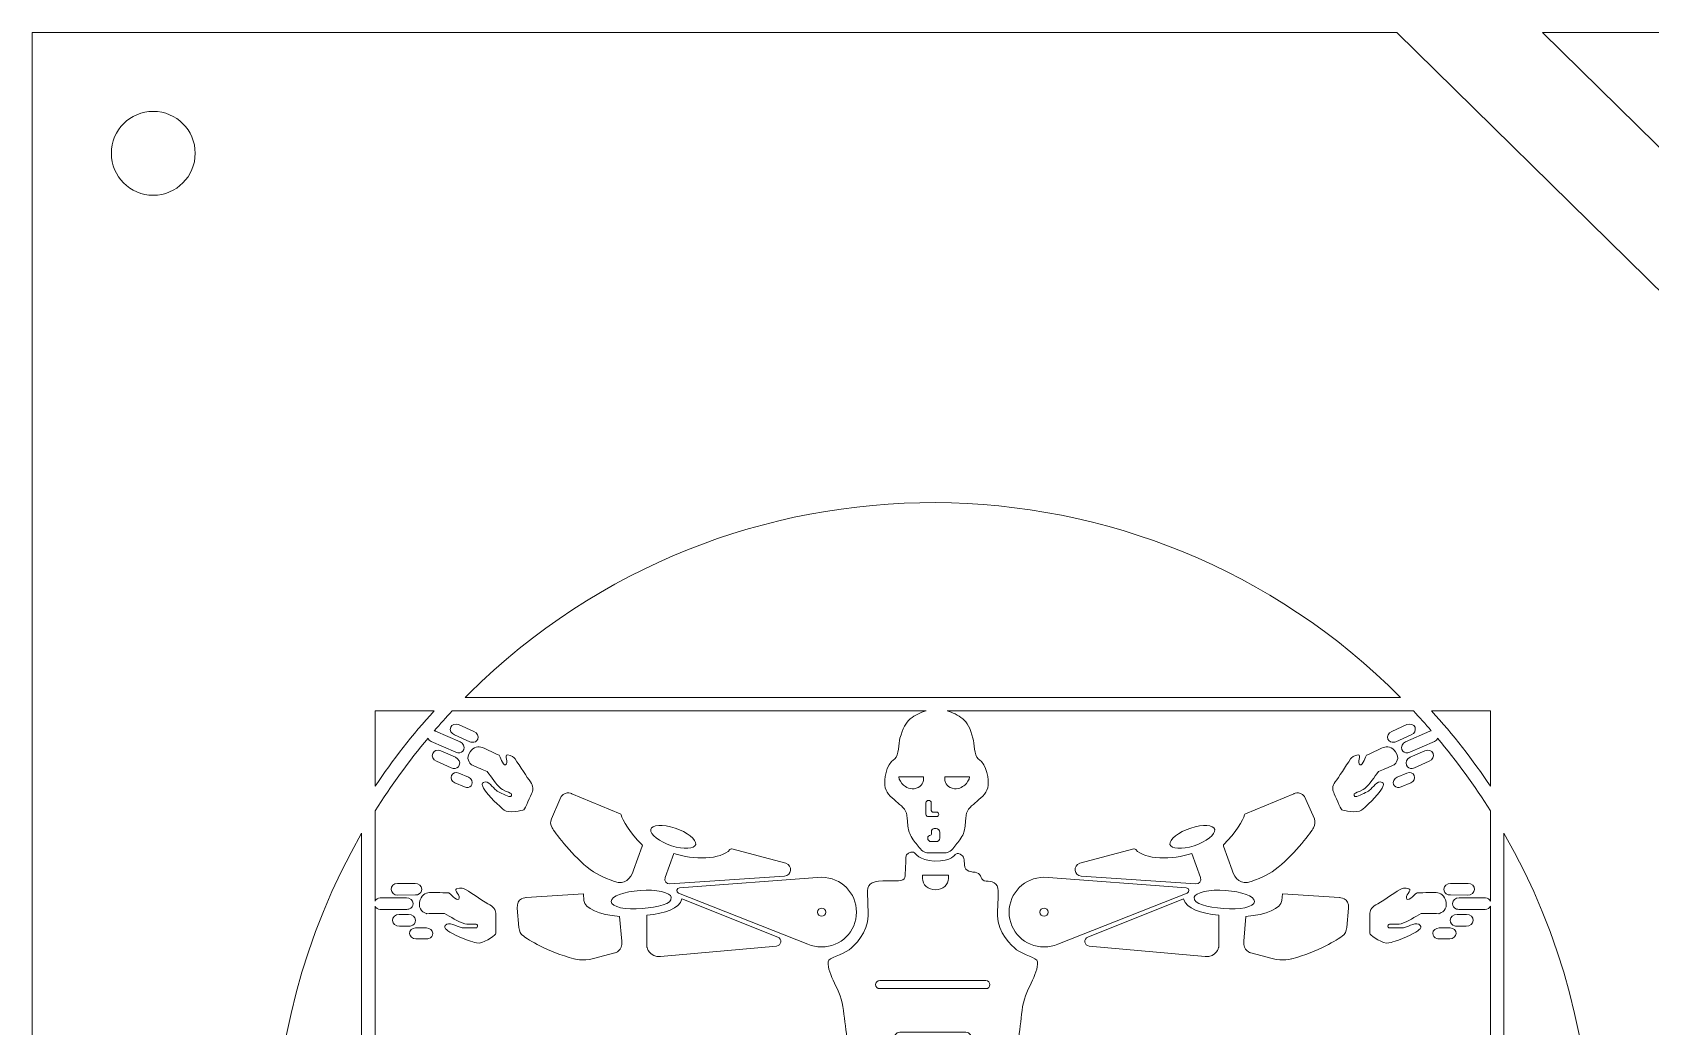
# Model space of a CAD drawing. Header units: inches. Extents: x 1.53 to 7.36, y 2.59 to 4.07.
# Drawn here: x 1.531 to 2.735, y 3.335 to 4.075 of the extents above; entities that cross this region are included whole.
import ezdxf

# ---------------------------------------------------------------- set-up
doc = ezdxf.new("R2010")
doc.units = ezdxf.units.IN
doc.header["$MEASUREMENT"] = 0
doc.layers.add('Circle + Man MERGED', color=7, linetype='Continuous', lineweight=0)
doc.layers.add('Outlines & Holes', color=7, linetype='Continuous', lineweight=0)

# ---------------------------------------------------------------- blocks, each defined once
blk = doc.blocks.new('Block_0')
at = {"layer": 'Outlines & Holes'}
for points in [[(7.3608, 3.3987), (3.2339, 3.3987), (2.546, 4.0747), (1.5308, 4.0747), (1.5308, 2.5947), (7.3608, 2.5947)], [(7.3608, 3.4647), (7.3608, 4.0747), (2.6544, 4.0747), (3.2752, 3.4647)]]:
    blk.add_lwpolyline(points, close=True, dxfattribs=at)
blk = doc.blocks.new('Block_1')
at = {"layer": 'Outlines & Holes'}
blk.add_circle((1.6208, 3.9847), 0.0312, dxfattribs=at)
blk = doc.blocks.new('Block_20')
at = {"layer": 'Circle + Man MERGED'}
for centre in [(2.1181, 3.4199), (2.2836, 3.4199)]:
    blk.add_circle(centre, 0.00303, dxfattribs=at)
for points, knots in [([(1.8529, 3.5797), (1.8539, 3.5807), (1.8548, 3.5817), (1.8558, 3.5827), (2.048, 3.7732), (2.3583, 3.7719), (2.5488, 3.5797), (2.5488, 3.5797), (1.8529, 3.5797), (1.8529, 3.5797)], [0, 0, 0, 0, 1, 1, 1, 2, 2, 2, 3, 3, 3, 3]), ([(2.6119, 3.4219), (2.6119, 3.4219), (2.5923, 3.422), (2.5923, 3.422), (2.5917, 3.422), (2.5912, 3.4221), (2.5906, 3.4222), (2.5887, 3.4228), (2.5874, 3.4245), (2.5875, 3.4263), (2.5875, 3.4287), (2.5898, 3.4307), (2.5925, 3.4307), (2.5925, 3.4307), (2.612, 3.4306), (2.612, 3.4306), (2.6137, 3.4306), (2.6151, 3.4296), (2.6158, 3.4281), (2.6158, 3.4281), (2.6158, 3.4953), (2.6158, 3.4953), (2.6039, 3.5142), (2.5907, 3.5323), (2.5763, 3.5495), (2.576, 3.5484), (2.5752, 3.5475), (2.5741, 3.547), (2.5741, 3.547), (2.5557, 3.539), (2.5557, 3.539), (2.5552, 3.5387), (2.5547, 3.5386), (2.5542, 3.5385), (2.5523, 3.5383), (2.5505, 3.5392), (2.5498, 3.5409), (2.5489, 3.543), (2.5502, 3.5456), (2.5526, 3.5466), (2.5526, 3.5466), (2.5707, 3.5546), (2.5707, 3.5546), (2.5711, 3.5548), (2.5714, 3.5548), (2.5717, 3.5549), (2.5674, 3.5599), (2.563, 3.5649), (2.5584, 3.5697), (2.5584, 3.5697), (2.2114, 3.5697), (2.2114, 3.5697), (2.2156, 3.5686), (2.2196, 3.5667), (2.2231, 3.5638), (2.2263, 3.5612), (2.2287, 3.5568), (2.2307, 3.5493), (2.2317, 3.5457), (2.2315, 3.5363), (2.2346, 3.5341), (2.2416, 3.5294), (2.2424, 3.518), (2.242, 3.5145), (2.2414, 3.5089), (2.2379, 3.506), (2.2336, 3.5023), (2.2303, 3.4995), (2.226, 3.4965), (2.2256, 3.492), (2.225, 3.4852), (2.2252, 3.4845), (2.2239, 3.4795), (2.2232, 3.4768), (2.2207, 3.4729), (2.2187, 3.471), (2.2163, 3.4685), (2.2155, 3.465), (2.2107, 3.4641), (2.2094, 3.4639), (2.2076, 3.464), (2.2063, 3.464), (2.2063, 3.464), (2.2008, 3.464), (2.2008, 3.464), (2.1995, 3.464), (2.1977, 3.4639), (2.1964, 3.4641), (2.1916, 3.465), (2.1909, 3.4685), (2.1884, 3.471), (2.1865, 3.4729), (2.184, 3.4768), (2.1833, 3.4795), (2.1819, 3.4845), (2.1822, 3.4852), (2.1815, 3.492), (2.1811, 3.4965), (2.1768, 3.4995), (2.1736, 3.5023), (2.1693, 3.506), (2.1657, 3.5089), (2.1651, 3.5145), (2.1647, 3.518), (2.1655, 3.5294), (2.1725, 3.5341), (2.1756, 3.5363), (2.1755, 3.5457), (2.1764, 3.5493), (2.1784, 3.5567), (2.1808, 3.5611), (2.184, 3.5637), (2.1875, 3.5666), (2.1916, 3.5686), (2.1958, 3.5697), (2.1958, 3.5697), (1.8432, 3.5697), (1.8432, 3.5697), (1.8387, 3.5649), (1.8343, 3.5599), (1.8299, 3.5549), (1.8303, 3.5548), (1.8306, 3.5548), (1.8309, 3.5546), (1.8309, 3.5546), (1.8491, 3.5466), (1.8491, 3.5466), (1.8515, 3.5456), (1.8527, 3.543), (1.8519, 3.5409), (1.8512, 3.5392), (1.8494, 3.5383), (1.8475, 3.5385), (1.847, 3.5386), (1.8464, 3.5387), (1.8459, 3.539), (1.8459, 3.539), (1.8276, 3.547), (1.8276, 3.547), (1.8265, 3.5475), (1.8257, 3.5484), (1.8253, 3.5495), (1.811, 3.5323), (1.7977, 3.5142), (1.7858, 3.4953), (1.7858, 3.4953), (1.7858, 3.4281), (1.7858, 3.4281), (1.7865, 3.4296), (1.788, 3.4306), (1.7897, 3.4306), (1.7897, 3.4306), (1.8091, 3.4307), (1.8091, 3.4307), (1.8119, 3.4307), (1.8141, 3.4287), (1.8142, 3.4263), (1.8143, 3.4245), (1.8129, 3.4228), (1.811, 3.4222), (1.8105, 3.4221), (1.81, 3.422), (1.8094, 3.422), (1.8094, 3.422), (1.7897, 3.4219), (1.7897, 3.4219), (1.788, 3.4219), (1.7865, 3.4229), (1.7858, 3.4243), (1.7858, 3.4243), (1.7858, 2.9742), (1.7858, 2.9742), (1.8179, 2.9231), (1.8579, 2.88), (1.9031, 2.8454), (1.9068, 2.8455), (1.91, 2.8452), (1.9133, 2.8437), (1.9165, 2.8423), (1.9173, 2.8377), (1.9206, 2.8364), (1.9223, 2.8356), (1.9238, 2.8362), (1.9256, 2.8356), (1.9278, 2.8347), (1.9294, 2.8316), (1.9319, 2.8316), (1.9407, 2.8314), (1.9349, 2.8541), (1.9546, 2.8502), (1.9623, 2.8486), (1.9701, 2.8384), (1.9687, 2.8331), (1.9655, 2.8211), (1.9625, 2.8175), (1.9636, 2.8059), (2.0195, 2.775), (2.0809, 2.7555), (2.1439, 2.7481), (2.1463, 2.7516), (2.1486, 2.7551), (2.1518, 2.7583), (2.1534, 2.7599), (2.159, 2.7605), (2.1597, 2.7627), (2.1621, 2.7694), (2.1607, 2.7733), (2.1649, 2.7775), (2.1698, 2.7824), (2.1841, 2.7916), (2.1874, 2.7878), (2.1952, 2.779), (2.1969, 2.7725), (2.1969, 2.7586), (2.1969, 2.7553), (2.1904, 2.7518), (2.1903, 2.7448), (2.1973, 2.7447), (2.2043, 2.7446), (2.2113, 2.7448), (2.2113, 2.7518), (2.2048, 2.7553), (2.2048, 2.7586), (2.2048, 2.7725), (2.2065, 2.779), (2.2142, 2.7878), (2.2176, 2.7916), (2.2318, 2.7824), (2.2367, 2.7775), (2.241, 2.7733), (2.2396, 2.7694), (2.2419, 2.7627), (2.2427, 2.7605), (2.2483, 2.7599), (2.2499, 2.7583), (2.2531, 2.7551), (2.2555, 2.7516), (2.2578, 2.748), (2.3196, 2.7551), (2.3808, 2.7742), (2.4381, 2.806), (2.4391, 2.8175), (2.4361, 2.8211), (2.4329, 2.8331), (2.4315, 2.8384), (2.4394, 2.8486), (2.4471, 2.8502), (2.4668, 2.8541), (2.461, 2.8314), (2.4698, 2.8316), (2.4722, 2.8316), (2.4738, 2.8347), (2.4761, 2.8356), (2.4779, 2.8362), (2.4793, 2.8356), (2.4811, 2.8364), (2.4843, 2.8377), (2.4851, 2.8423), (2.4883, 2.8437), (2.4916, 2.8452), (2.4948, 2.8455), (2.4983, 2.8454), (2.5448, 2.8809), (2.5846, 2.9245), (2.6158, 2.9742), (2.6158, 2.9742), (2.6158, 3.4243), (2.6158, 3.4243), (2.6151, 3.4229), (2.6137, 3.4219), (2.6119, 3.4219)], [0, 0, 0, 0, 1, 1, 1, 2, 2, 2, 3, 3, 3, 4, 4, 4, 5, 5, 5, 6, 6, 6, 7, 7, 7, 8, 8, 8, 9, 9, 9, 10, 10, 10, 11, 11, 11, 12, 12, 12, 13, 13, 13, 14, 14, 14, 15, 15, 15, 16, 16, 16, 17, 17, 17, 18, 18, 18, 19, 19, 19, 20, 20, 20, 21, 21, 21, 22, 22, 22, 23, 23, 23, 24, 24, 24, 25, 25, 25, 26, 26, 26, 27, 27, 27, 28, 28, 28, 29, 29, 29, 30, 30, 30, 31, 31, 31, 32, 32, 32, 33, 33, 33, 34, 34, 34, 35, 35, 35, 36, 36, 36, 37, 37, 37, 38, 38, 38, 39, 39, 39, 40, 40, 40, 41, 41, 41, 42, 42, 42, 43, 43, 43, 44, 44, 44, 45, 45, 45, 46, 46, 46, 47, 47, 47, 48, 48, 48, 49, 49, 49, 50, 50, 50, 51, 51, 51, 52, 52, 52, 53, 53, 53, 54, 54, 54, 55, 55, 55, 56, 56, 56, 57, 57, 57, 58, 58, 58, 59, 59, 59, 60, 60, 60, 61, 61, 61, 62, 62, 62, 63, 63, 63, 64, 64, 64, 65, 65, 65, 66, 66, 66, 67, 67, 67, 68, 68, 68, 69, 69, 69, 70, 70, 70, 71, 71, 71, 72, 72, 72, 73, 73, 73, 74, 74, 74, 75, 75, 75, 76, 76, 76, 77, 77, 77, 78, 78, 78, 79, 79, 79, 80, 80, 80, 81, 81, 81, 82, 82, 82, 83, 83, 83, 84, 84, 84, 85, 85, 85, 86, 86, 86, 87, 87, 87, 88, 88, 88, 89, 89, 89, 90, 90, 90, 90]), ([(1.7858, 3.5697), (1.7858, 3.5697), (1.8297, 3.5697), (1.8297, 3.5697), (1.8137, 3.5521), (1.7991, 3.5333), (1.7858, 3.5136), (1.7858, 3.5136), (1.7858, 3.5697), (1.7858, 3.5697)], [0, 0, 0, 0, 1, 1, 1, 2, 2, 2, 3, 3, 3, 3]), ([(2.6158, 3.5697), (2.6158, 3.5697), (2.6158, 3.5136), (2.6158, 3.5136), (2.6026, 3.5333), (2.5879, 3.5521), (2.572, 3.5697), (2.572, 3.5697), (2.6158, 3.5697), (2.6158, 3.5697)], [0, 0, 0, 0, 1, 1, 1, 2, 2, 2, 3, 3, 3, 3]), ([(1.8449, 3.5518), (1.8425, 3.5528), (1.8412, 3.5554), (1.8421, 3.5575), (1.843, 3.5596), (1.8456, 3.5605), (1.848, 3.5595), (1.848, 3.5595), (1.8594, 3.5544), (1.8594, 3.5544), (1.8618, 3.5534), (1.863, 3.5508), (1.8622, 3.5487), (1.8615, 3.547), (1.8597, 3.5461), (1.8578, 3.5464), (1.8573, 3.5464), (1.8568, 3.5465), (1.8563, 3.5468), (1.8563, 3.5468), (1.8449, 3.5518), (1.8449, 3.5518)], [0, 0, 0, 0, 1, 1, 1, 2, 2, 2, 3, 3, 3, 4, 4, 4, 5, 5, 5, 6, 6, 6, 7, 7, 7, 7]), ([(2.5423, 3.5544), (2.5423, 3.5544), (2.5536, 3.5595), (2.5536, 3.5595), (2.556, 3.5605), (2.5587, 3.5596), (2.5596, 3.5575), (2.5604, 3.5554), (2.5592, 3.5528), (2.5568, 3.5518), (2.5568, 3.5518), (2.5454, 3.5468), (2.5454, 3.5468), (2.5449, 3.5465), (2.5444, 3.5464), (2.5439, 3.5464), (2.542, 3.5461), (2.5402, 3.547), (2.5395, 3.5487), (2.5386, 3.5508), (2.5399, 3.5534), (2.5423, 3.5544)], [0, 0, 0, 0, 1, 1, 1, 2, 2, 2, 3, 3, 3, 4, 4, 4, 5, 5, 5, 6, 6, 6, 7, 7, 7, 7]), ([(1.8287, 3.538), (1.8296, 3.5402), (1.8323, 3.5411), (1.8347, 3.54), (1.8347, 3.54), (1.8457, 3.5352), (1.8457, 3.5352), (1.8481, 3.5341), (1.8494, 3.5315), (1.8485, 3.5293), (1.8478, 3.5276), (1.846, 3.5267), (1.844, 3.5269), (1.8435, 3.527), (1.843, 3.5271), (1.8425, 3.5274), (1.8425, 3.5274), (1.8315, 3.5322), (1.8315, 3.5322), (1.829, 3.5333), (1.8278, 3.5359), (1.8287, 3.538)], [0, 0, 0, 0, 1, 1, 1, 2, 2, 2, 3, 3, 3, 4, 4, 4, 5, 5, 5, 6, 6, 6, 7, 7, 7, 7]), ([(1.8818, 3.4959), (1.88, 3.4972), (1.8793, 3.498), (1.8766, 3.5006), (1.87, 3.5067), (1.8659, 3.5126), (1.8657, 3.5142), (1.8656, 3.5146), (1.8653, 3.5159), (1.8665, 3.5165), (1.8701, 3.5182), (1.8734, 3.5127), (1.8761, 3.5105), (1.8772, 3.5095), (1.8826, 3.5072), (1.8853, 3.5061), (1.8856, 3.506), (1.8868, 3.5055), (1.8873, 3.5067), (1.8878, 3.5077), (1.887, 3.5083), (1.8863, 3.5086), (1.8858, 3.5088), (1.8801, 3.5113), (1.8795, 3.5119), (1.8757, 3.5151), (1.8723, 3.5206), (1.8693, 3.5245), (1.8662, 3.5259), (1.8621, 3.5276), (1.8578, 3.5295), (1.8577, 3.5295), (1.8533, 3.533), (1.8556, 3.5376), (1.8577, 3.5421), (1.8617, 3.5435), (1.8645, 3.5428), (1.8669, 3.5422), (1.8732, 3.5389), (1.8781, 3.5367), (1.8787, 3.5364), (1.8809, 3.5289), (1.8828, 3.5296), (1.8855, 3.5307), (1.8816, 3.5372), (1.8845, 3.5371), (1.8873, 3.5369), (1.8894, 3.5347), (1.89, 3.534), (1.8936, 3.5289), (1.899, 3.52), (1.9014, 3.5169), (1.9038, 3.5138), (1.9035, 3.511), (1.9026, 3.5091), (1.9017, 3.5071), (1.8975, 3.4968), (1.8966, 3.4962), (1.8952, 3.4954), (1.8853, 3.4934), (1.8818, 3.4959)], [0, 0, 0, 0, 1, 1, 1, 2, 2, 2, 3, 3, 3, 4, 4, 4, 5, 5, 5, 6, 6, 6, 7, 7, 7, 8, 8, 8, 9, 9, 9, 10, 10, 10, 11, 11, 11, 12, 12, 12, 13, 13, 13, 14, 14, 14, 15, 15, 15, 16, 16, 16, 17, 17, 17, 18, 18, 18, 19, 19, 19, 20, 20, 20, 20]), ([(2.5199, 3.4959), (2.5163, 3.4934), (2.5065, 3.4954), (2.5051, 3.4962), (2.5042, 3.4968), (2.4999, 3.5071), (2.4991, 3.5091), (2.4982, 3.511), (2.4978, 3.5138), (2.5003, 3.5169), (2.5027, 3.52), (2.5081, 3.5289), (2.5117, 3.534), (2.5122, 3.5347), (2.5144, 3.5369), (2.5172, 3.5371), (2.52, 3.5372), (2.5162, 3.5307), (2.5189, 3.5296), (2.5208, 3.5289), (2.523, 3.5364), (2.5236, 3.5367), (2.5285, 3.5389), (2.5347, 3.5422), (2.5371, 3.5428), (2.54, 3.5435), (2.5439, 3.5421), (2.5461, 3.5376), (2.5484, 3.533), (2.544, 3.5295), (2.5439, 3.5295), (2.5396, 3.5276), (2.5355, 3.5259), (2.5324, 3.5245), (2.5294, 3.5206), (2.526, 3.5151), (2.5222, 3.5119), (2.5216, 3.5113), (2.5158, 3.5088), (2.5154, 3.5086), (2.5146, 3.5083), (2.5139, 3.5077), (2.5144, 3.5067), (2.5149, 3.5055), (2.516, 3.506), (2.5164, 3.5061), (2.5191, 3.5072), (2.5244, 3.5095), (2.5256, 3.5105), (2.5283, 3.5127), (2.5316, 3.5182), (2.5352, 3.5165), (2.5364, 3.5159), (2.5361, 3.5146), (2.536, 3.5142), (2.5357, 3.5126), (2.5317, 3.5067), (2.5251, 3.5006), (2.5224, 3.498), (2.5217, 3.4972), (2.5199, 3.4959)], [0, 0, 0, 0, 1, 1, 1, 2, 2, 2, 3, 3, 3, 4, 4, 4, 5, 5, 5, 6, 6, 6, 7, 7, 7, 8, 8, 8, 9, 9, 9, 10, 10, 10, 11, 11, 11, 12, 12, 12, 13, 13, 13, 14, 14, 14, 15, 15, 15, 16, 16, 16, 17, 17, 17, 18, 18, 18, 19, 19, 19, 20, 20, 20, 20]), ([(2.556, 3.5352), (2.556, 3.5352), (2.567, 3.54), (2.567, 3.54), (2.5694, 3.5411), (2.5721, 3.5402), (2.573, 3.538), (2.5739, 3.5359), (2.5726, 3.5333), (2.5702, 3.5322), (2.5702, 3.5322), (2.5592, 3.5274), (2.5592, 3.5274), (2.5587, 3.5271), (2.5582, 3.527), (2.5576, 3.5269), (2.5557, 3.5267), (2.5539, 3.5276), (2.5532, 3.5293), (2.5523, 3.5315), (2.5535, 3.5341), (2.556, 3.5352)], [0, 0, 0, 0, 1, 1, 1, 2, 2, 2, 3, 3, 3, 4, 4, 4, 5, 5, 5, 6, 6, 6, 7, 7, 7, 7]), ([(1.8553, 3.5203), (1.8576, 3.5193), (1.8587, 3.5169), (1.8579, 3.5149), (1.8573, 3.5133), (1.8556, 3.5125), (1.8538, 3.5127), (1.8533, 3.5128), (1.8529, 3.5129), (1.8524, 3.5131), (1.8524, 3.5131), (1.8452, 3.5162), (1.8452, 3.5162), (1.843, 3.5172), (1.8418, 3.5196), (1.8427, 3.5216), (1.8435, 3.5236), (1.8459, 3.5244), (1.8482, 3.5234), (1.8482, 3.5234), (1.8553, 3.5203), (1.8553, 3.5203)], [0, 0, 0, 0, 1, 1, 1, 2, 2, 2, 3, 3, 3, 4, 4, 4, 5, 5, 5, 6, 6, 6, 7, 7, 7, 7]), ([(2.1884, 3.5121), (2.1841, 3.5106), (2.1807, 3.5132), (2.1791, 3.5145), (2.1774, 3.5159), (2.1756, 3.5185), (2.1756, 3.5207), (2.1756, 3.5207), (2.1939, 3.5207), (2.1939, 3.5207), (2.1944, 3.5165), (2.1926, 3.5136), (2.1884, 3.5121)], [0, 0, 0, 0, 1, 1, 1, 2, 2, 2, 3, 3, 3, 4, 4, 4, 4]), ([(2.2246, 3.5145), (2.2229, 3.5132), (2.2195, 3.5106), (2.2153, 3.5121), (2.211, 3.5136), (2.2092, 3.5165), (2.2098, 3.5207), (2.2098, 3.5207), (2.2281, 3.5207), (2.2281, 3.5207), (2.2281, 3.5185), (2.2262, 3.5159), (2.2246, 3.5145)], [0, 0, 0, 0, 1, 1, 1, 2, 2, 2, 3, 3, 3, 4, 4, 4, 4]), ([(2.5535, 3.5234), (2.5557, 3.5244), (2.5582, 3.5236), (2.559, 3.5216), (2.5598, 3.5196), (2.5587, 3.5172), (2.5564, 3.5162), (2.5564, 3.5162), (2.5493, 3.5131), (2.5493, 3.5131), (2.5488, 3.5129), (2.5483, 3.5128), (2.5478, 3.5127), (2.5461, 3.5125), (2.5444, 3.5133), (2.5437, 3.5149), (2.5429, 3.5169), (2.5441, 3.5193), (2.5463, 3.5203), (2.5463, 3.5203), (2.5535, 3.5234), (2.5535, 3.5234)], [0, 0, 0, 0, 1, 1, 1, 2, 2, 2, 3, 3, 3, 4, 4, 4, 5, 5, 5, 6, 6, 6, 7, 7, 7, 7]), ([(1.917, 3.4895), (1.917, 3.4895), (1.9233, 3.5038), (1.9233, 3.5038), (1.9258, 3.511), (1.9322, 3.5081), (1.9323, 3.5081), (1.9323, 3.5081), (1.9681, 3.4931), (1.9681, 3.4931), (1.9685, 3.493), (1.9688, 3.4926), (1.9689, 3.4923), (1.9698, 3.489), (1.9755, 3.4784), (1.9843, 3.4703), (1.9846, 3.4701), (1.9847, 3.4698), (1.9847, 3.4694), (1.9847, 3.4693), (1.9847, 3.4692), (1.9846, 3.4691), (1.9846, 3.4691), (1.9782, 3.4512), (1.9782, 3.4512), (1.9759, 3.4446), (1.9718, 3.4399), (1.9639, 3.4428), (1.9554, 3.4459), (1.9498, 3.4483), (1.9437, 3.4534), (1.9306, 3.4643), (1.9193, 3.4796), (1.9176, 3.4826), (1.9162, 3.485), (1.9161, 3.4871), (1.917, 3.4895)], [0, 0, 0, 0, 1, 1, 1, 2, 2, 2, 3, 3, 3, 4, 4, 4, 5, 5, 5, 6, 6, 6, 7, 7, 7, 8, 8, 8, 9, 9, 9, 10, 10, 10, 11, 11, 11, 12, 12, 12, 12]), ([(2.4173, 3.4703), (2.4261, 3.4784), (2.4318, 3.489), (2.4328, 3.4923), (2.4329, 3.4926), (2.4332, 3.493), (2.4335, 3.4931), (2.4335, 3.4931), (2.4694, 3.5081), (2.4694, 3.5081), (2.4695, 3.5081), (2.4759, 3.511), (2.4784, 3.5038), (2.4784, 3.5038), (2.4847, 3.4895), (2.4847, 3.4895), (2.4855, 3.4871), (2.4854, 3.485), (2.4841, 3.4826), (2.4824, 3.4796), (2.471, 3.4643), (2.4579, 3.4534), (2.4519, 3.4483), (2.4462, 3.4459), (2.4378, 3.4428), (2.4299, 3.4399), (2.4257, 3.4446), (2.4235, 3.4512), (2.4235, 3.4512), (2.417, 3.4691), (2.417, 3.4691), (2.417, 3.4692), (2.417, 3.4693), (2.417, 3.4694), (2.417, 3.4698), (2.4171, 3.4701), (2.4173, 3.4703)], [0, 0, 0, 0, 1, 1, 1, 2, 2, 2, 3, 3, 3, 4, 4, 4, 5, 5, 5, 6, 6, 6, 7, 7, 7, 8, 8, 8, 9, 9, 9, 10, 10, 10, 11, 11, 11, 12, 12, 12, 12]), ([(2.1997, 3.5014), (2.1997, 3.5023), (2.1988, 3.5031), (2.1977, 3.5031), (2.1966, 3.5031), (2.1957, 3.5023), (2.1957, 3.5014), (2.1957, 3.5014), (2.1957, 3.4927), (2.1957, 3.4927), (2.1957, 3.4917), (2.1966, 3.491), (2.1977, 3.491), (2.1977, 3.491), (2.2035, 3.491), (2.2035, 3.491), (2.2048, 3.491), (2.2052, 3.492), (2.2052, 3.4927), (2.2052, 3.4934), (2.2046, 3.4944), (2.2035, 3.4944), (2.2035, 3.4944), (2.2007, 3.4944), (2.2007, 3.4944), (2.2002, 3.4944), (2.1997, 3.4949), (2.1997, 3.4955), (2.1997, 3.4955), (2.1997, 3.5014), (2.1997, 3.5014)], [0, 0, 0, 0, 1, 1, 1, 2, 2, 2, 3, 3, 3, 4, 4, 4, 5, 5, 5, 6, 6, 6, 7, 7, 7, 8, 8, 8, 9, 9, 9, 10, 10, 10, 10]), ([(1.991, 3.4814), (1.9917, 3.4849), (1.9999, 3.4856), (2.009, 3.4825), (2.018, 3.4795), (2.0251, 3.4739), (2.0244, 3.4704), (2.0237, 3.467), (2.0155, 3.4663), (2.0065, 3.4693), (1.9974, 3.4724), (1.9903, 3.4779), (1.991, 3.4814)], [0, 0, 0, 0, 1, 1, 1, 2, 2, 2, 3, 3, 3, 4, 4, 4, 4]), ([(2.2018, 3.4821), (2.2007, 3.4821), (2.1998, 3.4811), (2.1998, 3.48), (2.1998, 3.48), (2.1998, 3.4779), (2.1998, 3.4779), (2.1998, 3.4775), (2.1994, 3.4772), (2.1991, 3.4772), (2.1979, 3.4772), (2.197, 3.4763), (2.197, 3.4751), (2.197, 3.4736), (2.1982, 3.4724), (2.1998, 3.4724), (2.1998, 3.4724), (2.2032, 3.4724), (2.2032, 3.4724), (2.2048, 3.4724), (2.206, 3.4736), (2.206, 3.4751), (2.206, 3.4751), (2.206, 3.4793), (2.206, 3.4793), (2.206, 3.4808), (2.2048, 3.4821), (2.2032, 3.4821), (2.2032, 3.4821), (2.2018, 3.4821), (2.2018, 3.4821)], [0, 0, 0, 0, 1, 1, 1, 2, 2, 2, 3, 3, 3, 4, 4, 4, 5, 5, 5, 6, 6, 6, 7, 7, 7, 8, 8, 8, 9, 9, 9, 10, 10, 10, 10]), ([(2.3927, 3.4825), (2.4017, 3.4856), (2.4099, 3.4849), (2.4106, 3.4814), (2.4113, 3.4779), (2.4043, 3.4724), (2.3952, 3.4693), (2.3862, 3.4663), (2.378, 3.467), (2.3773, 3.4704), (2.3766, 3.4739), (2.3836, 3.4795), (2.3927, 3.4825)], [0, 0, 0, 0, 1, 1, 1, 2, 2, 2, 3, 3, 3, 4, 4, 4, 4]), ([(1.7758, 2.9908), (1.6892, 3.1419), (1.6892, 3.3276), (1.7758, 3.4786), (1.7758, 3.4786), (1.7758, 2.9908), (1.7758, 2.9908)], [0, 0, 0, 0, 1, 1, 1, 2, 2, 2, 2]), ([(2.6258, 3.4786), (2.7125, 3.3276), (2.7125, 3.1419), (2.6258, 2.9908), (2.6258, 2.9908), (2.6258, 3.4786), (2.6258, 3.4786)], [0, 0, 0, 0, 1, 1, 1, 2, 2, 2, 2]), ([(2.0498, 3.4665), (2.0501, 3.4668), (2.0505, 3.4671), (2.051, 3.4671), (2.0511, 3.4671), (2.0512, 3.4671), (2.0512, 3.4671), (2.0512, 3.4671), (2.0914, 3.4563), (2.0914, 3.4563), (2.0967, 3.4548), (2.0959, 3.447), (2.0904, 3.4467), (2.0904, 3.4467), (2.0052, 3.4409), (2.0052, 3.4409), (2.0026, 3.4408), (2.0008, 3.4432), (2.0016, 3.4456), (2.0016, 3.4456), (2.0081, 3.4636), (2.0081, 3.4636), (2.0225, 3.4586), (2.0436, 3.459), (2.0498, 3.4665)], [0, 0, 0, 0, 1, 1, 1, 2, 2, 2, 3, 3, 3, 4, 4, 4, 5, 5, 5, 6, 6, 6, 7, 7, 7, 8, 8, 8, 8]), ([(2.1676, 3.4432), (2.1759, 3.4432), (2.1803, 3.443), (2.1803, 3.447), (2.1803, 3.4532), (2.1808, 3.456), (2.1808, 3.4609), (2.1808, 3.4637), (2.1838, 3.4648), (2.1865, 3.4645), (2.1878, 3.4644), (2.1907, 3.458), (2.2018, 3.458), (2.2159, 3.458), (2.2167, 3.4626), (2.2179, 3.4632), (2.2191, 3.4638), (2.2208, 3.4636), (2.2222, 3.4624), (2.2232, 3.4617), (2.2243, 3.4614), (2.2243, 3.4551), (2.2243, 3.4496), (2.2302, 3.4502), (2.2336, 3.4493), (2.2373, 3.4483), (2.2361, 3.4431), (2.2404, 3.4431), (2.2446, 3.4431), (2.2494, 3.442), (2.2494, 3.4358), (2.2494, 3.4247), (2.249, 3.4251), (2.249, 3.4173), (2.249, 3.4048), (2.2594, 3.3947), (2.2632, 3.3919), (2.2682, 3.3881), (2.2784, 3.386), (2.2787, 3.383), (2.2796, 3.3733), (2.269, 3.3624), (2.2672, 3.3468), (2.2655, 3.3318), (2.2634, 3.3157), (2.2607, 3.3002), (2.26, 3.2961), (2.2567, 3.2918), (2.254, 3.2914), (2.2505, 3.2908), (2.2512, 3.292), (2.2482, 3.2949), (2.244, 3.2988), (2.2423, 3.2998), (2.2409, 3.3014), (2.237, 3.306), (2.2344, 3.3129), (2.2335, 3.3152), (2.2325, 3.3179), (2.2308, 3.3307), (2.2255, 3.3307), (2.2255, 3.3307), (2.1762, 3.3307), (2.1762, 3.3307), (2.1709, 3.3307), (2.1692, 3.3179), (2.1682, 3.3152), (2.1673, 3.3129), (2.1647, 3.306), (2.1608, 3.3014), (2.1594, 3.2998), (2.1576, 3.2988), (2.1534, 3.2949), (2.1504, 3.292), (2.1511, 3.2908), (2.1477, 3.2914), (2.145, 3.2918), (2.1417, 3.2961), (2.141, 3.3002), (2.1382, 3.3157), (2.1362, 3.3318), (2.1344, 3.3468), (2.1327, 3.3624), (2.1221, 3.3733), (2.123, 3.383), (2.1232, 3.386), (2.1335, 3.3881), (2.1385, 3.3919), (2.1423, 3.3947), (2.1527, 3.4048), (2.1527, 3.4173), (2.1527, 3.4251), (2.1523, 3.4247), (2.1523, 3.4358), (2.1523, 3.442), (2.1565, 3.4432), (2.1676, 3.4432)], [0, 0, 0, 0, 1, 1, 1, 2, 2, 2, 3, 3, 3, 4, 4, 4, 5, 5, 5, 6, 6, 6, 7, 7, 7, 8, 8, 8, 9, 9, 9, 10, 10, 10, 11, 11, 11, 12, 12, 12, 13, 13, 13, 14, 14, 14, 15, 15, 15, 16, 16, 16, 17, 17, 17, 18, 18, 18, 19, 19, 19, 20, 20, 20, 21, 21, 21, 22, 22, 22, 23, 23, 23, 24, 24, 24, 25, 25, 25, 26, 26, 26, 27, 27, 27, 28, 28, 28, 29, 29, 29, 30, 30, 30, 31, 31, 31, 32, 32, 32, 32]), ([(2.3103, 3.4563), (2.3103, 3.4563), (2.3504, 3.4671), (2.3504, 3.4671), (2.3505, 3.4671), (2.3506, 3.4671), (2.3507, 3.4671), (2.3512, 3.4671), (2.3516, 3.4668), (2.3518, 3.4665), (2.3581, 3.459), (2.3792, 3.4586), (2.3936, 3.4636), (2.3936, 3.4636), (2.4, 3.4456), (2.4, 3.4456), (2.4009, 3.4432), (2.399, 3.4408), (2.3965, 3.4409), (2.3965, 3.4409), (2.3113, 3.4467), (2.3113, 3.4467), (2.3058, 3.447), (2.305, 3.4548), (2.3103, 3.4563)], [0, 0, 0, 0, 1, 1, 1, 2, 2, 2, 3, 3, 3, 4, 4, 4, 5, 5, 5, 6, 6, 6, 7, 7, 7, 8, 8, 8, 8]), ([(2.144, 3.4199), (2.144, 3.4055), (2.1323, 3.394), (2.118, 3.394), (2.1144, 3.394), (2.111, 3.3948), (2.1079, 3.3961), (2.1079, 3.3961), (2.0117, 3.434), (2.0117, 3.434), (2.0096, 3.4348), (2.0101, 3.4379), (2.0123, 3.4381), (2.0123, 3.4381), (2.1182, 3.4459), (2.1182, 3.4459), (2.1325, 3.4458), (2.1441, 3.4342), (2.144, 3.4199)], [0, 0, 0, 0, 1, 1, 1, 2, 2, 2, 3, 3, 3, 4, 4, 4, 5, 5, 5, 6, 6, 6, 6]), ([(2.2125, 3.4451), (2.2125, 3.4404), (2.2082, 3.4366), (2.2028, 3.4366), (2.1974, 3.4366), (2.1931, 3.4404), (2.1931, 3.4451), (2.1931, 3.4451), (2.1931, 3.4474), (2.1931, 3.4474), (2.1931, 3.4474), (2.2125, 3.4474), (2.2125, 3.4474), (2.2125, 3.4474), (2.2125, 3.4451), (2.2125, 3.4451)], [0, 0, 0, 0, 1, 1, 1, 2, 2, 2, 3, 3, 3, 4, 4, 4, 5, 5, 5, 5]), ([(2.2835, 3.4459), (2.2835, 3.4459), (2.3894, 3.4381), (2.3894, 3.4381), (2.3916, 3.4379), (2.3921, 3.4348), (2.39, 3.434), (2.39, 3.434), (2.2938, 3.3961), (2.2938, 3.3961), (2.2907, 3.3948), (2.2872, 3.394), (2.2837, 3.394), (2.2693, 3.394), (2.2577, 3.4055), (2.2576, 3.4199), (2.2576, 3.4342), (2.2692, 3.4458), (2.2835, 3.4459)], [0, 0, 0, 0, 1, 1, 1, 2, 2, 2, 3, 3, 3, 4, 4, 4, 5, 5, 5, 6, 6, 6, 6]), ([(1.8028, 3.4326), (1.8001, 3.4326), (1.7978, 3.4345), (1.7978, 3.4369), (1.7977, 3.4393), (1.7998, 3.4413), (1.8026, 3.4413), (1.8026, 3.4413), (1.8156, 3.4413), (1.8156, 3.4413), (1.8183, 3.4414), (1.8206, 3.4394), (1.8206, 3.437), (1.8207, 3.4352), (1.8194, 3.4335), (1.8174, 3.4329), (1.8169, 3.4328), (1.8164, 3.4327), (1.8158, 3.4327), (1.8158, 3.4327), (1.8028, 3.4326), (1.8028, 3.4326)], [0, 0, 0, 0, 1, 1, 1, 2, 2, 2, 3, 3, 3, 4, 4, 4, 5, 5, 5, 6, 6, 6, 7, 7, 7, 7]), ([(1.8754, 3.4036), (1.8744, 3.4022), (1.8659, 3.3961), (1.8614, 3.397), (1.8592, 3.3974), (1.8582, 3.398), (1.8545, 3.3992), (1.8456, 3.4023), (1.8393, 3.4062), (1.8383, 3.4076), (1.8381, 3.408), (1.8372, 3.4091), (1.8381, 3.4101), (1.8408, 3.4133), (1.8463, 3.4094), (1.8498, 3.4085), (1.8513, 3.4081), (1.8574, 3.4081), (1.8604, 3.4082), (1.8609, 3.4082), (1.8621, 3.4082), (1.8621, 3.4096), (1.8621, 3.4108), (1.8612, 3.411), (1.8604, 3.411), (1.8598, 3.411), (1.8533, 3.411), (1.8525, 3.4112), (1.8475, 3.4127), (1.8419, 3.4165), (1.8374, 3.419), (1.8339, 3.419), (1.8292, 3.4188), (1.8243, 3.4188), (1.8242, 3.4188), (1.8186, 3.4203), (1.8188, 3.4256), (1.8189, 3.4308), (1.8221, 3.4339), (1.8251, 3.4344), (1.8277, 3.4348), (1.835, 3.4343), (1.8406, 3.4343), (1.8413, 3.4343), (1.8466, 3.4281), (1.8481, 3.4296), (1.8502, 3.4317), (1.8438, 3.4363), (1.8465, 3.4374), (1.8493, 3.4385), (1.8523, 3.4372), (1.8531, 3.4368), (1.8587, 3.4335), (1.8676, 3.4273), (1.8712, 3.4253), (1.8749, 3.4234), (1.8757, 3.4206), (1.8757, 3.4184), (1.8757, 3.4161), (1.876, 3.4045), (1.8754, 3.4036)], [0, 0, 0, 0, 1, 1, 1, 2, 2, 2, 3, 3, 3, 4, 4, 4, 5, 5, 5, 6, 6, 6, 7, 7, 7, 8, 8, 8, 9, 9, 9, 10, 10, 10, 11, 11, 11, 12, 12, 12, 13, 13, 13, 14, 14, 14, 15, 15, 15, 16, 16, 16, 17, 17, 17, 18, 18, 18, 19, 19, 19, 20, 20, 20, 20]), ([(1.9643, 3.3896), (1.9643, 3.3896), (1.9484, 3.3854), (1.9484, 3.3854), (1.9402, 3.3833), (1.9339, 3.3853), (1.9337, 3.3853), (1.9144, 3.3901), (1.8992, 3.3999), (1.8964, 3.402), (1.894, 3.4038), (1.8931, 3.4057), (1.8929, 3.4084), (1.8929, 3.4084), (1.8916, 3.4228), (1.8916, 3.4228), (1.8909, 3.4307), (1.8983, 3.4307), (1.8983, 3.4308), (1.8983, 3.4308), (1.9408, 3.4336), (1.9408, 3.4336), (1.9408, 3.4336), (1.9412, 3.4286), (1.9412, 3.4286), (1.9417, 3.4226), (1.9527, 3.418), (1.9678, 3.4167), (1.9678, 3.4167), (1.9695, 3.3983), (1.9695, 3.3983), (1.9701, 3.3911), (1.9643, 3.3897), (1.9643, 3.3896)], [0, 0, 0, 0, 1, 1, 1, 2, 2, 2, 3, 3, 3, 4, 4, 4, 5, 5, 5, 6, 6, 6, 7, 7, 7, 8, 8, 8, 9, 9, 9, 10, 10, 10, 11, 11, 11, 11]), ([(2.0062, 3.431), (2.0069, 3.4259), (1.9965, 3.4237), (1.9845, 3.4227), (1.9725, 3.4217), (1.9615, 3.4235), (1.9615, 3.4278), (1.9616, 3.432), (1.971, 3.4351), (1.983, 3.4361), (1.995, 3.4371), (2.0058, 3.4344), (2.0062, 3.431)], [0, 0, 0, 0, 1, 1, 1, 2, 2, 2, 3, 3, 3, 4, 4, 4, 4]), ([(2.4187, 3.4361), (2.4307, 3.4351), (2.4401, 3.432), (2.4401, 3.4278), (2.4401, 3.4235), (2.4291, 3.4217), (2.4171, 3.4227), (2.4051, 3.4237), (2.3947, 3.4259), (2.3954, 3.431), (2.3959, 3.4344), (2.4067, 3.4371), (2.4187, 3.4361)], [0, 0, 0, 0, 1, 1, 1, 2, 2, 2, 3, 3, 3, 4, 4, 4, 4]), ([(2.5101, 3.4228), (2.5101, 3.4228), (2.5088, 3.4084), (2.5088, 3.4084), (2.5086, 3.4057), (2.5076, 3.4038), (2.5053, 3.402), (2.5024, 3.3999), (2.4873, 3.3901), (2.468, 3.3853), (2.4678, 3.3853), (2.4614, 3.3833), (2.4533, 3.3854), (2.4533, 3.3854), (2.4374, 3.3896), (2.4374, 3.3896), (2.4374, 3.3897), (2.4316, 3.3911), (2.4322, 3.3983), (2.4322, 3.3983), (2.4338, 3.4167), (2.4338, 3.4167), (2.449, 3.418), (2.4599, 3.4226), (2.4605, 3.4286), (2.4605, 3.4286), (2.4609, 3.4336), (2.4609, 3.4336), (2.4609, 3.4336), (2.5033, 3.4308), (2.5033, 3.4308), (2.5034, 3.4307), (2.5108, 3.4307), (2.5101, 3.4228)], [0, 0, 0, 0, 1, 1, 1, 2, 2, 2, 3, 3, 3, 4, 4, 4, 5, 5, 5, 6, 6, 6, 7, 7, 7, 8, 8, 8, 9, 9, 9, 10, 10, 10, 11, 11, 11, 11]), ([(2.5412, 3.4082), (2.5442, 3.4081), (2.5503, 3.4081), (2.5518, 3.4085), (2.5554, 3.4094), (2.5608, 3.4133), (2.5635, 3.4101), (2.5644, 3.4091), (2.5636, 3.408), (2.5634, 3.4076), (2.5624, 3.4062), (2.5561, 3.4023), (2.5472, 3.3992), (2.5435, 3.398), (2.5425, 3.3974), (2.5402, 3.397), (2.5357, 3.3961), (2.5272, 3.4022), (2.5263, 3.4036), (2.5257, 3.4045), (2.5259, 3.4161), (2.526, 3.4184), (2.526, 3.4206), (2.5268, 3.4234), (2.5304, 3.4253), (2.5341, 3.4273), (2.543, 3.4335), (2.5486, 3.4368), (2.5494, 3.4372), (2.5524, 3.4385), (2.5551, 3.4374), (2.5579, 3.4363), (2.5515, 3.4317), (2.5536, 3.4296), (2.5551, 3.4281), (2.5604, 3.4343), (2.5611, 3.4343), (2.5667, 3.4343), (2.574, 3.4348), (2.5765, 3.4344), (2.5796, 3.4339), (2.5827, 3.4308), (2.5829, 3.4256), (2.5831, 3.4203), (2.5774, 3.4188), (2.5774, 3.4188), (2.5725, 3.4188), (2.5678, 3.419), (2.5643, 3.419), (2.5597, 3.4165), (2.5542, 3.4127), (2.5492, 3.4112), (2.5484, 3.411), (2.5418, 3.411), (2.5413, 3.411), (2.5404, 3.411), (2.5395, 3.4108), (2.5395, 3.4096), (2.5395, 3.4082), (2.5408, 3.4082), (2.5412, 3.4082)], [0, 0, 0, 0, 1, 1, 1, 2, 2, 2, 3, 3, 3, 4, 4, 4, 5, 5, 5, 6, 6, 6, 7, 7, 7, 8, 8, 8, 9, 9, 9, 10, 10, 10, 11, 11, 11, 12, 12, 12, 13, 13, 13, 14, 14, 14, 15, 15, 15, 16, 16, 16, 17, 17, 17, 18, 18, 18, 19, 19, 19, 20, 20, 20, 20]), ([(2.5861, 3.4413), (2.5861, 3.4413), (2.5991, 3.4413), (2.5991, 3.4413), (2.6018, 3.4413), (2.604, 3.4393), (2.6039, 3.4369), (2.6038, 3.4345), (2.6016, 3.4326), (2.5988, 3.4326), (2.5988, 3.4326), (2.5859, 3.4327), (2.5859, 3.4327), (2.5853, 3.4327), (2.5847, 3.4328), (2.5842, 3.4329), (2.5823, 3.4335), (2.581, 3.4352), (2.581, 3.437), (2.5811, 3.4394), (2.5834, 3.4414), (2.5861, 3.4413)], [0, 0, 0, 0, 1, 1, 1, 2, 2, 2, 3, 3, 3, 4, 4, 4, 5, 5, 5, 6, 6, 6, 7, 7, 7, 7]), ([(2.0845, 3.3947), (2.0845, 3.3947), (1.9983, 3.3869), (1.9983, 3.3869), (1.9898, 3.3863), (1.9882, 3.3938), (1.9881, 3.3939), (1.9881, 3.3939), (1.9881, 3.4176), (1.9881, 3.4176), (2.0017, 3.4191), (2.0122, 3.4223), (2.0142, 3.4298), (2.0142, 3.4298), (2.0855, 3.4014), (2.0855, 3.4014), (2.0889, 3.4), (2.0882, 3.395), (2.0845, 3.3947)], [0, 0, 0, 0, 1, 1, 1, 2, 2, 2, 3, 3, 3, 4, 4, 4, 5, 5, 5, 6, 6, 6, 6]), ([(2.4136, 3.3939), (2.4135, 3.3938), (2.4119, 3.3863), (2.4034, 3.3869), (2.4034, 3.3869), (2.3172, 3.3947), (2.3172, 3.3947), (2.3135, 3.395), (2.3128, 3.4), (2.3162, 3.4014), (2.3162, 3.4014), (2.3874, 3.4298), (2.3874, 3.4298), (2.3895, 3.4223), (2.4, 3.4191), (2.4136, 3.4176), (2.4136, 3.4176), (2.4136, 3.3939), (2.4136, 3.3939)], [0, 0, 0, 0, 1, 1, 1, 2, 2, 2, 3, 3, 3, 4, 4, 4, 5, 5, 5, 6, 6, 6, 6]), ([(1.804, 3.4094), (1.8012, 3.4094), (1.7989, 3.4113), (1.7988, 3.4138), (1.7987, 3.4162), (1.8009, 3.4182), (1.8037, 3.4182), (1.8037, 3.4182), (1.8107, 3.4183), (1.8107, 3.4183), (1.8135, 3.4183), (1.8158, 3.4163), (1.8159, 3.4139), (1.816, 3.412), (1.8146, 3.4103), (1.8127, 3.4097), (1.8121, 3.4096), (1.8116, 3.4095), (1.811, 3.4095), (1.811, 3.4095), (1.804, 3.4094), (1.804, 3.4094)], [0, 0, 0, 0, 1, 1, 1, 2, 2, 2, 3, 3, 3, 4, 4, 4, 5, 5, 5, 6, 6, 6, 7, 7, 7, 7]), ([(1.8258, 3.4003), (1.8254, 3.4002), (1.8249, 3.4001), (1.8243, 3.4001), (1.8243, 3.4001), (1.8162, 3.4001), (1.8162, 3.4001), (1.8136, 3.4), (1.8115, 3.4019), (1.8114, 3.4041), (1.8114, 3.4063), (1.8134, 3.4081), (1.8159, 3.4082), (1.8159, 3.4082), (1.8241, 3.4082), (1.8241, 3.4082), (1.8266, 3.4082), (1.8288, 3.4064), (1.8288, 3.4042), (1.8289, 3.4024), (1.8276, 3.4009), (1.8258, 3.4003)], [0, 0, 0, 0, 1, 1, 1, 2, 2, 2, 3, 3, 3, 4, 4, 4, 5, 5, 5, 6, 6, 6, 7, 7, 7, 7]), ([(2.5855, 3.4001), (2.5855, 3.4001), (2.5774, 3.4001), (2.5774, 3.4001), (2.5768, 3.4001), (2.5763, 3.4002), (2.5758, 3.4003), (2.574, 3.4009), (2.5728, 3.4024), (2.5728, 3.4042), (2.5729, 3.4064), (2.575, 3.4082), (2.5776, 3.4082), (2.5776, 3.4082), (2.5857, 3.4082), (2.5857, 3.4082), (2.5883, 3.4081), (2.5903, 3.4063), (2.5902, 3.4041), (2.5902, 3.4019), (2.5881, 3.4), (2.5855, 3.4001)], [0, 0, 0, 0, 1, 1, 1, 2, 2, 2, 3, 3, 3, 4, 4, 4, 5, 5, 5, 6, 6, 6, 7, 7, 7, 7]), ([(2.5977, 3.4094), (2.5977, 3.4094), (2.5907, 3.4095), (2.5907, 3.4095), (2.5901, 3.4095), (2.5895, 3.4096), (2.589, 3.4097), (2.5871, 3.4103), (2.5857, 3.412), (2.5858, 3.4139), (2.5858, 3.4163), (2.5881, 3.4183), (2.5909, 3.4183), (2.5909, 3.4183), (2.598, 3.4182), (2.598, 3.4182), (2.6008, 3.4182), (2.603, 3.4162), (2.6029, 3.4138), (2.6028, 3.4113), (2.6005, 3.4094), (2.5977, 3.4094)], [0, 0, 0, 0, 1, 1, 1, 2, 2, 2, 3, 3, 3, 4, 4, 4, 5, 5, 5, 6, 6, 6, 7, 7, 7, 7]), ([(2.2403, 3.369), (2.2403, 3.369), (2.1613, 3.369), (2.1613, 3.369), (2.1597, 3.369), (2.1583, 3.3677), (2.1583, 3.366), (2.1583, 3.3643), (2.1597, 3.363), (2.1613, 3.363), (2.1613, 3.363), (2.2403, 3.363), (2.2403, 3.363), (2.242, 3.363), (2.2433, 3.3643), (2.2433, 3.366), (2.2433, 3.3677), (2.242, 3.369), (2.2403, 3.369)], [0, 0, 0, 0, 1, 1, 1, 2, 2, 2, 3, 3, 3, 4, 4, 4, 5, 5, 5, 6, 6, 6, 6])]:
    blk.add_open_spline(points, degree=3, knots=knots, dxfattribs=at)

msp = doc.modelspace()

# ---------------------------------------------------------------- block references
at = {"layer": 'Circle + Man MERGED'}
msp.add_blockref('Block_20', (0, 0), dxfattribs=at)
at = {"layer": 'Outlines & Holes'}
for name in ['Block_0', 'Block_1']:
    msp.add_blockref(name, (0, 0), dxfattribs=at)

doc.saveas('drawing.dxf')
